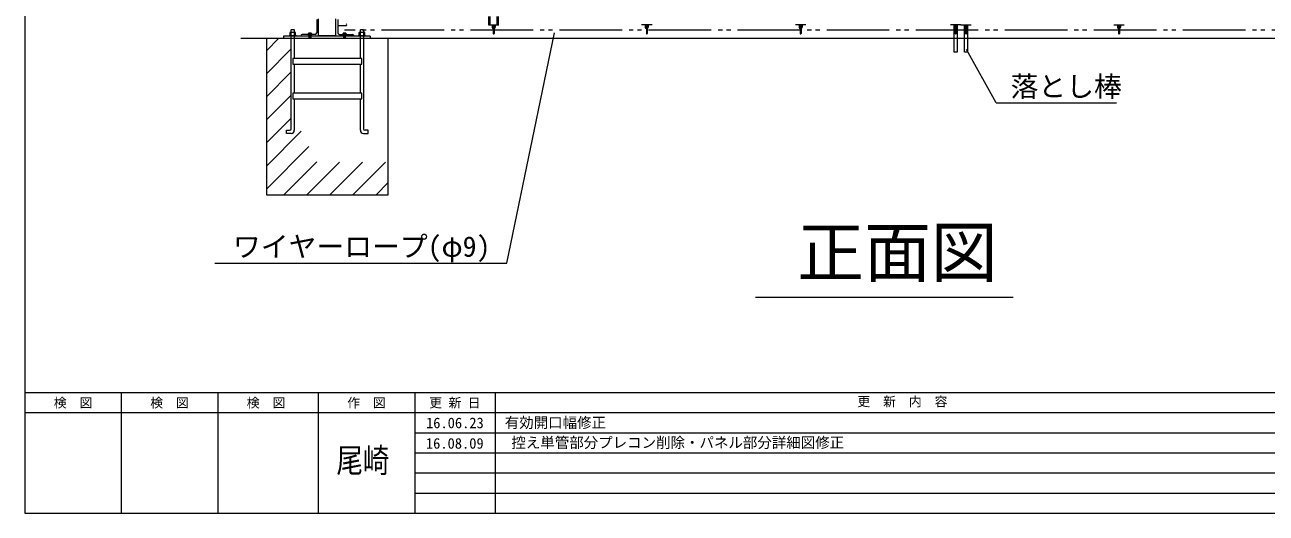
# Model space of a CAD drawing. Units: millimetres, scale not verified. Extents: x -9305 to 9305, y -6415 to 6415.
# Drawn here: x -9305 to -2166, y -6415 to -3607 of the extents above; entities that cross this region are included whole.
import ezdxf
from ezdxf.enums import TextEntityAlignment as Align

# ---------------------------------------------------------------- set-up
doc = ezdxf.new("R2010")
doc.units = ezdxf.units.MM
doc.header["$LTSCALE"] = 40
doc.linetypes.add('DASHED1', pattern=[1.8, 1.2, -0.6])
doc.linetypes.add('DOUBLE_CHAIN2', pattern=[12.8, 9, -1, 0.6, -0.6, 0.6, -1])
for name, color, linetype, lineweight in [('0-0_0', 7, 'Continuous', 9), ('0-4_CYG-63', 7, 'Continuous', 9), ('0-8_TEXT', 7, 'Continuous', 9), ('0-B_図面枠', 7, 'Continuous', 9)]:
    doc.layers.add(name, color=color, linetype=linetype, lineweight=lineweight)
doc.styles.add('ＭＳ ゴシック', font='')
doc.styles.get('ＭＳ ゴシック').set_extended_font_data('MS Gothic')

msp = doc.modelspace()

# ---------------------------------------------------------------- linework, layer by layer
at = {"layer": '0-0_0'}
for p, q in [((-9304.61, 6414.98), (-9304.61, -6414.98)), ((-3943.2, -3607.48), (-3943.2, -3763.68))]:
    msp.add_line(p, q, dxfattribs=at)
msp.add_lwpolyline([(-3943.2, -3763.68), (-3960.6, -3763.68), (-3960.6, -3607.48), (-3943.2, -3607.48)], dxfattribs=at)
msp.add_lwpolyline([(-3883.2, -3607.48), (-3883.2, -3763.68), (-3900.6, -3763.68), (-3900.6, -3607.48)], close=True, dxfattribs=at)
at = {"layer": '0-4_CYG-63', "linetype": 'DASHED1'}
for p, q in [((-6635.73, -3607.48), (-6635.73, 612.52)), ((-6628.03, -3607.48), (-6628.03, 612.52)), ((-6588.03, -3607.48), (-6588.03, 612.52)), ((-6580.33, -3607.48), (-6580.33, 612.52))]:
    msp.add_line(p, q, dxfattribs=at)
at = {"layer": '0-4_CYG-63'}
for p, q in [((-7773.16, -4204.76), (-7773.16, -3636.65)), ((-7771.16, -3634.66), (-7757.24, -3634.66)), ((-7755.25, -3636.65), (-7755.25, -3801.81)), ((-7625.42, -3577.46), (-7625.42, -3652.46)), ((-7615.42, -3672.46), (-7615.42, -3572.46)), ((-7515.42, -3672.46), (-7515.42, -3572.46)), ((-7505.43, -3577.46), (-7505.43, -3652.46)), ((-7457.44, -3612.46), (-7505.43, -3612.46)), ((-7375.18, -3801.81), (-7375.18, -3636.66)), ((-7373.18, -3634.66), (-7359.27, -3634.66)), ((-7357.27, -3636.66), (-7357.27, -4204.76)), ((-6638.03, -3607.48), (-6578.03, -3607.48)), ((-6616.53, -3607.48), (-6616.53, -3620.98)), ((-6611.53, -3607.48), (-6611.53, -3620.98)), ((-6610.53, -3621.98), (-6610.53, -3656.98)), ((-6605.53, -3621.98), (-6605.53, -3656.98)), ((-6604.53, -3607.48), (-6604.53, -3620.98)), ((-6599.53, -3607.48), (-6599.53, -3620.98)), ((-5697.96, -3607.48), (-5757.96, -3607.48)), ((-5736.46, -3607.48), (-5736.46, -3620.78)), ((-5731.46, -3607.48), (-5731.46, -3620.78)), ((-5730.46, -3621.78), (-5730.46, -3656.77)), ((-5725.46, -3621.78), (-5725.46, -3656.77)), ((-5724.46, -3607.48), (-5724.46, -3620.78)), ((-5719.46, -3607.48), (-5719.46, -3620.78)), ((-4813.68, -3607.48), (-4873.67, -3607.48)), ((-4852.18, -3607.48), (-4852.18, -3620.78)), ((-4847.18, -3607.48), (-4847.18, -3620.78)), ((-4846.18, -3621.78), (-4846.18, -3656.77)), ((-4841.18, -3621.78), (-4841.18, -3656.77)), ((-4840.18, -3607.48), (-4840.18, -3620.78)), ((-4835.18, -3607.48), (-4835.18, -3620.78)), ((-3921.94, -3607.48), (-3981.94, -3607.48)), ((-3960.44, -3607.48), (-3960.44, -3620.78)), ((-3955.44, -3607.48), (-3955.44, -3620.78)), ((-3954.44, -3621.78), (-3954.44, -3656.77)), ((-3949.44, -3621.78), (-3949.44, -3656.77)), ((-3948.44, -3607.48), (-3948.44, -3620.78)), ((-3943.44, -3607.48), (-3943.44, -3620.78)), ((-3921.94, -3607.48), (-3861.94, -3607.48)), ((-3900.44, -3607.48), (-3900.44, -3620.78)), ((-3895.44, -3607.48), (-3895.44, -3620.78)), ((-3894.44, -3621.78), (-3894.44, -3656.77)), ((-3889.44, -3621.78), (-3889.44, -3656.77)), ((-3888.44, -3607.48), (-3888.44, -3620.78)), ((-3883.44, -3607.48), (-3883.44, -3620.78)), ((-3042.14, -3607.48), (-2982.14, -3607.48)), ((-3020.64, -3607.48), (-3020.64, -3620.78)), ((-3015.64, -3607.48), (-3015.64, -3620.78)), ((-3014.64, -3621.78), (-3014.64, -3656.77)), ((-3009.64, -3621.78), (-3009.64, -3656.77)), ((-3008.64, -3607.48), (-3008.64, -3620.78)), ((-3003.64, -3607.48), (-3003.64, -3620.78)), ((-8062.68, -3684.4), (-664.56, -3684.4)), ((-7915.43, -3684.08), (-7915.43, -4584.08)), ((-7915.43, -3756.3), (-7843.51, -3684.38)), ((-7318.47, -3672.46), (-7817.93, -3672.46)), ((-7817.93, -3672.46), (-7817.93, -3683.96)), ((-7785.1, -3668.54), (-7743.31, -3668.54)), ((-7785.1, -3672.52), (-7785.1, -3668.54)), ((-7743.31, -3672.52), (-7785.1, -3672.52)), ((-7781.12, -3652.62), (-7781.12, -3668.54)), ((-7749.28, -3650.62), (-7779.12, -3650.62)), ((-7747.29, -3668.54), (-7747.29, -3652.62)), ((-7743.31, -3668.54), (-7743.31, -3672.52)), ((-7715.42, -3667.46), (-7715.42, -3672.46)), ((-7415.44, -3672.46), (-7715.42, -3672.46)), ((-7635.42, -3662.46), (-7710.42, -3662.46)), ((-7676.64, -3660.45), (-7676.64, -3662.44)), ((-7652.77, -3660.45), (-7676.64, -3660.45)), ((-7676.64, -3662.44), (-7652.77, -3662.44)), ((-7672.67, -3656.47), (-7672.67, -3660.45)), ((-7658.74, -3654.48), (-7670.68, -3654.48)), ((-7668.69, -3660.45), (-7668.69, -3654.48)), ((-7660.73, -3654.48), (-7660.73, -3660.45)), ((-7656.75, -3660.45), (-7656.75, -3656.47)), ((-7652.77, -3662.44), (-7652.77, -3660.45)), ((-7495.44, -3662.46), (-7420.44, -3662.46)), ((-7477.66, -3660.45), (-7477.66, -3662.44)), ((-7453.78, -3660.45), (-7477.66, -3660.45)), ((-7477.66, -3662.44), (-7453.78, -3662.44)), ((-7473.68, -3656.47), (-7473.68, -3660.45)), ((-7459.75, -3654.48), (-7471.69, -3654.48)), ((-7469.7, -3660.45), (-7469.7, -3654.48)), ((-7461.74, -3660.45), (-7461.74, -3654.48)), ((-7459.75, -3662.44), (-7459.75, -3672.39)), ((-7457.76, -3656.47), (-7457.76, -3660.45)), ((-7453.78, -3660.45), (-7453.78, -3662.44)), ((-7415.44, -3667.46), (-7415.44, -3672.46)), ((-7387.12, -3672.52), (-7387.12, -3668.54)), ((-7387.12, -3668.54), (-7345.33, -3668.54)), ((-7345.33, -3672.52), (-7387.12, -3672.52)), ((-7383.14, -3652.62), (-7383.14, -3668.54)), ((-7351.3, -3650.62), (-7381.15, -3650.62)), ((-7349.31, -3668.54), (-7349.31, -3652.62)), ((-7345.33, -3668.54), (-7345.33, -3672.52)), ((-7318.47, -3672.46), (-7318.47, -3683.96)), ((-7215.43, -4584.08), (-7215.43, -3684.4)), ((-7915.43, -3888.89), (-7774.43, -3747.89)), ((-7366.22, -3801.81), (-7764.2, -3801.81)), ((-7764.2, -3801.81), (-7764.2, -3833.64)), ((-7764.2, -3833.64), (-7366.22, -3833.64)), ((-7755.25, -3833.64), (-7755.25, -4000.8)), ((-7375.18, -4000.8), (-7375.18, -3833.64)), ((-7366.22, -3833.64), (-7366.22, -3801.81)), ((-7915.43, -4021.47), (-7774.43, -3880.47)), ((-7915.43, -4154.05), (-7774.43, -4013.05)), ((-7366.22, -4000.8), (-7764.2, -4000.8)), ((-7764.2, -4000.8), (-7764.2, -4032.63)), ((-7764.2, -4032.63), (-7366.22, -4032.63)), ((-7755.25, -4032.63), (-7755.25, -4213.71)), ((-7375.18, -4213.71), (-7375.18, -4032.63)), ((-7366.22, -4032.63), (-7366.22, -4000.8)), ((-7915.43, -4286.64), (-7774.43, -4145.64)), ((-7915.43, -4419.22), (-7715.83, -4219.62)), ((-7800.02, -4213.71), (-7782.11, -4213.71)), ((-7800.02, -4231.62), (-7800.02, -4213.71)), ((-7773.16, -4231.62), (-7800.02, -4231.62)), ((-7357.27, -4231.62), (-7330.41, -4231.62)), ((-7330.41, -4213.71), (-7348.32, -4213.71)), ((-7330.41, -4231.62), (-7330.41, -4213.71)), ((-7915.43, -4551.8), (-7670.64, -4307.02)), ((-7815.43, -4584.38), (-7625.45, -4394.41)), ((-7682.85, -4584.38), (-7494.85, -4396.38)), ((-7550.26, -4584.38), (-7362.26, -4396.38)), ((-7417.68, -4584.38), (-7229.68, -4396.38)), ((-7285.1, -4584.38), (-7215.43, -4514.71)), ((-7915.43, -4584.38), (-7215.43, -4584.38))]:
    msp.add_line(p, q, dxfattribs=at)
at = {"layer": '0-4_CYG-63', "linetype": 'DOUBLE_CHAIN2'}
for p, q in [((-1261.53, -3638.89), (-7465.72, -3638.89)), ((-7670.68, -3662.44), (-7670.68, -3672.39)), ((-7668.69, -3684.32), (-7668.69, -3660.45)), ((-7668.69, -3664.43), (-7660.73, -3662.44)), ((-7668.69, -3662.44), (-7660.73, -3662.44)), ((-7668.69, -3666.42), (-7660.73, -3664.43)), ((-7668.69, -3668.41), (-7660.73, -3666.42)), ((-7668.69, -3670.4), (-7660.73, -3668.41)), ((-7668.69, -3672.39), (-7660.73, -3670.4)), ((-7668.69, -3674.38), (-7660.73, -3672.39)), ((-7668.69, -3676.37), (-7660.73, -3674.38)), ((-7668.69, -3678.36), (-7660.73, -3676.37)), ((-7668.69, -3680.35), (-7660.73, -3678.36)), ((-7668.69, -3682.34), (-7660.73, -3680.35)), ((-7668.69, -3684.32), (-7660.73, -3682.34)), ((-7660.73, -3684.32), (-7668.69, -3684.32)), ((-7660.73, -3660.45), (-7660.73, -3684.32)), ((-7658.74, -3662.44), (-7658.74, -3672.39)), ((-7615.42, -3667.96), (-7515.43, -3667.96)), ((-7471.69, -3662.44), (-7471.69, -3672.39)), ((-7469.7, -3684.32), (-7469.7, -3660.45)), ((-7469.7, -3664.43), (-7461.74, -3662.44)), ((-7469.7, -3662.44), (-7461.74, -3662.44)), ((-7469.7, -3666.42), (-7461.74, -3664.43)), ((-7469.7, -3668.41), (-7461.74, -3666.42)), ((-7469.7, -3670.4), (-7461.74, -3668.41)), ((-7469.7, -3672.39), (-7461.74, -3670.4)), ((-7469.7, -3674.38), (-7461.74, -3672.39)), ((-7469.7, -3676.37), (-7461.74, -3674.38)), ((-7469.7, -3678.36), (-7461.74, -3676.37)), ((-7469.7, -3680.35), (-7461.74, -3678.36)), ((-7469.7, -3682.34), (-7461.74, -3680.35)), ((-7469.7, -3684.32), (-7461.74, -3682.34)), ((-7461.74, -3684.32), (-7469.7, -3684.32)), ((-7461.74, -3660.45), (-7461.74, -3684.32))]:
    msp.add_line(p, q, dxfattribs=at)
at = {"layer": '0-4_CYG-63'}
for centre, radius, start, end in [((-7771.16, -3636.65), 1.99, 90, 180), ((-7757.24, -3636.65), 1.99, 0, 90), ((-7457.44, -3607.46), 5, 270, 90), ((-7373.18, -3636.66), 2, 90, 180), ((-7359.27, -3636.66), 2, 0, 90), ((-6608.03, -3620.98), 8.5, 180, 252.895), ((-6608.03, -3620.98), 3.5, 180, 224.415), ((-6608.03, -3621.98), 2.5, 0, 180), ((-6608.03, -3620.98), 3.5, 315.585, 0), ((-6608.03, -3620.98), 8.5, 287.105, 0), ((-5727.96, -3620.78), 8.5, 180, 252.895), ((-5727.96, -3620.78), 3.5, 180, 224.415), ((-5727.96, -3621.78), 2.5, 0, 180), ((-5727.96, -3620.78), 3.5, 315.585, 0), ((-5727.96, -3620.78), 8.5, 287.105, 0), ((-4843.68, -3620.78), 8.5, 180, 252.895), ((-4843.68, -3620.78), 3.5, 180, 224.415), ((-4843.68, -3621.78), 2.5, 0, 180), ((-4843.68, -3620.78), 3.5, 315.585, 0), ((-4843.68, -3620.78), 8.5, 287.105, 0), ((-3951.94, -3620.78), 8.5, 180, 252.895), ((-3951.94, -3620.78), 3.5, 180, 224.415), ((-3951.94, -3621.78), 2.5, 0, 180), ((-3951.94, -3620.78), 3.5, 315.585, 0), ((-3951.94, -3620.78), 8.5, 287.105, 0), ((-3891.94, -3620.78), 8.5, 180, 252.895), ((-3891.94, -3620.78), 3.5, 180, 224.415), ((-3891.94, -3621.78), 2.5, 0, 180), ((-3891.94, -3620.78), 8.5, 287.105, 0), ((-3891.94, -3620.78), 3.5, 315.585, 0), ((-3012.14, -3620.78), 8.5, 180, 252.895), ((-3012.14, -3620.78), 3.5, 180, 224.415), ((-3012.14, -3621.78), 2.5, 0, 180), ((-3012.14, -3620.78), 8.5, 287.105, 0), ((-3012.14, -3620.78), 3.5, 315.585, 0), ((-7779.12, -3652.62), 1.99, 90, 180), ((-7749.28, -3652.62), 1.99, 0, 90), ((-7710.42, -3667.46), 5, 90, 180), ((-7670.68, -3656.47), 1.99, 90, 180), ((-7658.74, -3656.47), 1.99, 0, 90), ((-7635.42, -3652.46), 10, 270, 0), ((-7495.44, -3652.46), 10, 180, 270), ((-7471.69, -3656.47), 1.99, 90, 180), ((-7459.75, -3656.47), 1.99, 0, 90), ((-7420.44, -3667.46), 5, 0, 90), ((-7381.15, -3652.62), 1.99, 90, 180), ((-7351.3, -3652.62), 1.99, 0, 90), ((-6608.03, -3656.98), 2.5, 180, 0), ((-5727.96, -3656.77), 2.5, 180, 0), ((-4843.68, -3656.77), 2.5, 180, 0), ((-3951.94, -3656.77), 2.5, 180, 0), ((-3891.94, -3656.77), 2.5, 180, 0), ((-3012.14, -3656.77), 2.5, 180, 0), ((-7782.11, -4204.76), 8.96, 270, 0), ((-7348.32, -4204.76), 8.96, 180, 270), ((-7773.16, -4213.71), 17.91, 270, 0), ((-7357.27, -4213.71), 17.91, 180, 270)]:
    msp.add_arc(centre, radius, start, end, dxfattribs=at)
at = {"layer": '0-4_CYG-63', "linetype": 'DOUBLE_CHAIN2'}
for centre in [(-7670.68, -3656.47), (-7471.69, -3656.47)]:
    msp.add_arc(centre, 1.99, 90, 180, dxfattribs=at)
at = {"layer": '0-8_TEXT'}
for p, q in [((-3718.02, -4056.47), (-3889.61, -3748.54)), ((-3718.02, -4056.47), (-3026.39, -4056.47)), ((-5102.66, -5172.85), (-3621.81, -5172.85))]:
    msp.add_line(p, q, dxfattribs=at)
msp.add_lwpolyline([(-8211.09, -4977.02), (-6533.35, -4977.02), (-6259.68, -3653.12)], dxfattribs=at)
at = {"layer": '0-B_図面枠'}
for p, q in [((-9304.61, -5721.47), (9304.61, -5721.47)), ((-8749.8, -5721.47), (-8749.8, -6414.98)), ((-8194.99, -5721.47), (-8194.99, -6414.98)), ((-7617.06, -5721.47), (-7617.06, -6414.98)), ((-7062.26, -5721.47), (-7062.26, -6414.98)), ((-6599.91, -5721.47), (-6599.91, -6414.98)), ((-9304.61, -5837.05), (-1930.27, -5837.05)), ((-7062.26, -5952.64), (-1930.27, -5952.64)), ((-7062.26, -6068.22), (-1930.27, -6068.22)), ((-7062.26, -6183.81), (-1930.27, -6183.81)), ((-7062.26, -6299.39), (-1930.27, -6299.39))]:
    msp.add_line(p, q, dxfattribs=at)
msp.add_lwpolyline([(-9304.61, -6414.98), (9304.61, -6414.98), (9304.61, 6414.98), (-9304.61, 6414.98)], dxfattribs=at)

# ---------------------------------------------------------------- texts
at = {"layer": '0-8_TEXT', "style": 'ＭＳ ゴシック'}
for s, height, p in [('落とし棒', 117.3, (-3636.21, -4055.25)), ('正面図', 281.5, (-4862.51, -5140.12)), ('ワイヤーロープ(φ9)', 117.3, (-8107.99, -4975.8))]:
    msp.add_text(s, height=height, dxfattribs=at).set_placement(p, align=Align.BOTTOM_LEFT)
at = {"layer": '0-B_図面枠', "style": 'ＭＳ ゴシック'}
for s, height, p in [('検\u3000図', 54.23, (-9138.16, -5823.64)), ('検\u3000図', 54.23, (-8583.36, -5823.64)), ('検\u3000図', 54.23, (-8028.55, -5823.64)), ('作\u3000図', 54.23, (-7450.62, -5823.64)), ('更 新 日', 54.23, (-6979.03, -5823.64)), ('更\u3000新\u3000内\u3000容', 54.23, (-4516.95, -5816.54)), ('16.06.23', 61, (-6997.48, -5944.76)), ('有効開口幅修正', 61, (-6544.97, -5943.22)), ('16.08.09', 61, (-6998.08, -6062.5)), ('控え単管部分プレコン削除・パネル部分詳細図修正', 61, (-6506.67, -6057.81))]:
    msp.add_text(s, height=height, dxfattribs=at).set_placement(p, align=Align.BOTTOM_LEFT)
at = {"layer": '0-B_図面枠', "style": 'ＭＳ ゴシック', "width": 0.8}
msp.add_text('尾崎', height=139.4, dxfattribs=at).set_placement((-7512.51, -6223.1), align=Align.BOTTOM_LEFT)

doc.saveas('drawing.dxf')
